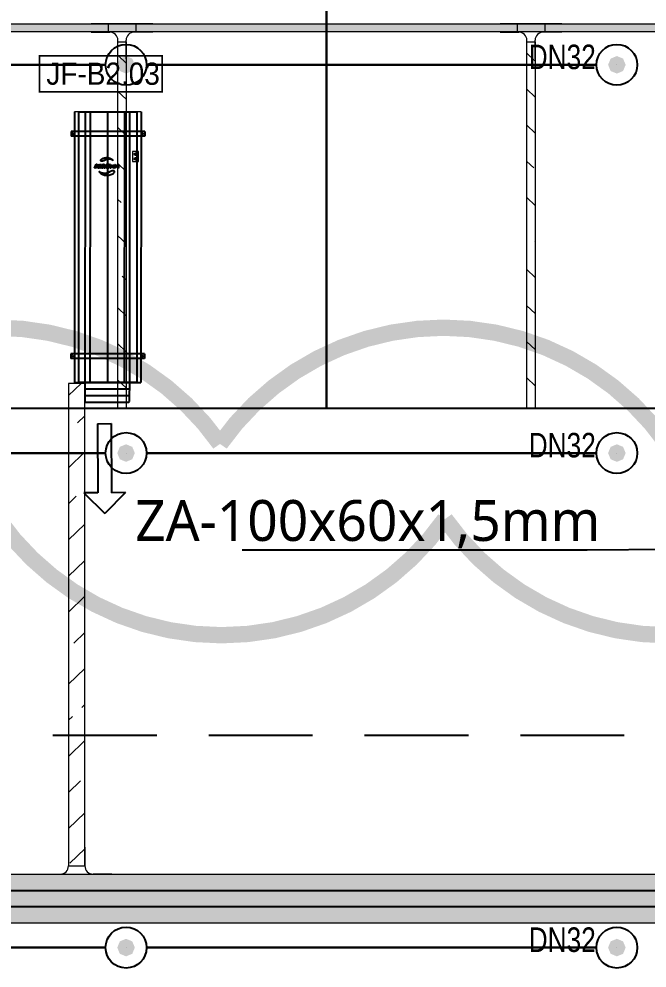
# Model space of a CAD drawing. Header units: millimetres. Extents: x -379292 to 1221486, y 92049 to 447512.
# Drawn here: x -180584 to -176746, y 268194 to 273999 of the extents above; entities that cross this region are included whole.
import ezdxf
from ezdxf import colors
from ezdxf.entities.mleader import LeaderData, LeaderLine
from ezdxf.enums import TextEntityAlignment as Align
from ezdxf.math import Vec2, Vec3

# ---------------------------------------------------------------- set-up
doc = ezdxf.new("R2010")
doc.units = ezdxf.units.MM
doc.linetypes.add('HIDDEN', pattern=[9.525, 6.35, -3.175])
for name, color, linetype in [('-M-YNGN-SPR-YUK', 7, 'Continuous'), ('-M-YNGN-ZON1-CAP-', 7, 'Continuous'), ('-M-YNGN-ZON1-SPR-', 7, 'Continuous'), ('05_SYMBOL', 2, 'Continuous'), ('202-A-Y-MahalAd', 141, 'Continuous'), ('AIR-J-U-355', 2, 'Continuous'), ('E_CT_ZA', 6, 'Continuous'), ('EYazı', 7, 'Continuous'), ('JF355', 2, 'Continuous')]:
    doc.layers.add(name, color=color, linetype=linetype)
for name, color, linetype, lineweight in [('-M-YNGN-ZON1', 5, 'SP', 30), ('Aironn-Kodlama', 7, 'Continuous', 0), ('E_CT_AYDINLATMA', 3, 'Continuous', 9), ('E_CT_KA', 4, 'Continuous', 9), ('E_CT_KIRMIZI', 1, 'Continuous', 9)]:
    doc.layers.add(name, color=color, linetype=linetype, lineweight=lineweight)
doc.styles.add('CIZGI', font='tahoma.ttf', dxfattribs={"width": 0.8, "oblique": 20})
doc.styles.add('PIPESIZE', font='hcad.shx', dxfattribs={"width": 0.8})
doc.styles.add('SPR-NOT', font='romans.shx')
doc.styles.get("Standard").update_dxf_attribs({"font": 'segoeuil.ttf'})
doc.linetypes.add('SP', pattern='A,2,-0.1,["SP",CIZGI,S=0.14,R=0.2,X=0,Y=-0.07],-0.255', length=2.355)

# ---------------------------------------------------------------- blocks, each defined once
blk = doc.blocks.new('202_Vida')
at = {"color": 0, "linetype": 'ByBlock', "ltscale": 0.2}
for points in [[(0.96, 0), (-0.96, 0)], [(0, 0.96), (0, -0.96)]]:
    blk.add_lwpolyline(points, dxfattribs=at)
at = {"color": 0, "linetype": 'ByBlock'}
for radius in [0.42, 0.23, 0.155]:
    blk.add_circle((0, 0), radius, dxfattribs=at)
blk = doc.blocks.new('202_Stoper')
at = {"color": 0, "linetype": 'ByBlock'}
for points in [[(-750, -30), (-750, -75), (-900, -75), (-900, 75), (-750, 75), (-750, 30)], [(750, -30), (750, -75), (900, -75), (900, 75), (750, 75), (750, 30)]]:
    blk.add_lwpolyline(points, dxfattribs=at)
blk.add_lwpolyline([(825, -30, 1), (825, 30), (-825, 30, 1), (-825, -30)], format="xyb", close=True, dxfattribs=at)
at = {"color": 0, "linetype": 'ByBlock', "yscale": 10, "zscale": 10, "rotation": 180}
for p, xscale in [((-877, 53), -10), ((-772, 53), 10), ((772, 53), -10), ((877, 53), 10)]:
    blk.add_blockref('202_Vida', p, dxfattribs=dict(at, xscale=xscale))
at = {"color": 0, "linetype": 'ByBlock', "yscale": 10, "zscale": 10}
for p, xscale in [((-877, -52), 10), ((-772, -52), -10), ((772, -52), 10), ((877, -52), -10)]:
    blk.add_blockref('202_Vida', p, dxfattribs=dict(at, xscale=xscale))
blk = doc.blocks.new('202_Mahalblok')
at = {"color": 0, "linetype": 'ByBlock', "flags": 128}
blk.add_lwpolyline([(0, 0), (0, 5000), (2500, 5000), (2500, 0)], close=True, dxfattribs=at)
at = {"color": 252}
blk.add_blockref('202_Stoper', (1250, 750), dxfattribs=at)
at = {"color": 0, "linetype": 'ByBlock', "ltscale": 25}
blk.add_attdef('MAHALNO', text='', height=200, dxfattribs=at).set_placement((1208.7, 1390), align=Align.BOTTOM_CENTER)
blk = doc.blocks.new('OtoParkBodrumKatMimari')
at = {"layer": '05_SYMBOL', "color": 252, "linetype": 'HIDDEN', "ltscale": 100}
blk.add_lwpolyline([(17400, 168800), (130500, 168800)], dxfattribs=at)
at = {"layer": '202-A-Y-MahalAd', "color": 8, "ltscale": 25}
ref = blk.add_blockref('202_Mahalblok', (65150, 175800), dxfattribs=dict(at, xscale=-1, rotation=180))
ref.add_attrib('MAHALNO', 'B-017', dxfattribs={"layer": '0', "color": 0, "linetype": 'ByBlock', "ltscale": 25, "height": 200}).set_placement((66358.7, 174266.6), align=Align.BOTTOM_CENTER)
ref = blk.add_blockref('202_Mahalblok', (67650, 175800), dxfattribs=dict(at, xscale=-1, rotation=180))
ref.add_attrib('MAHALNO', 'B-018', dxfattribs={"layer": '0', "color": 0, "linetype": 'ByBlock', "ltscale": 25, "height": 200}).set_placement((68858.7, 174266.6), align=Align.BOTTOM_CENTER)
blk = doc.blocks.new('SP-C-UP-12')
at = {"ltscale": 10}
blk.add_line((0, 0), (0, 0), dxfattribs=at)
at = {"color": 1, "linetype": 'Continuous'}
blk.add_circle((0, 0), 12.5, dxfattribs=at)
at = {"ltscale": 10}
for points in [[(-5.37, 0), (-3.8, 3.8), (-3.8, -3.8), (0, 5.37)], [(-3.8, -3.8), (0, 5.37), (0, -5.37), (3.8, 3.8)], [(0, -5.37), (3.8, 3.8), (3.8, -3.8), (5.37, 0)]]:
    blk.add_solid(points, dxfattribs=at)
at = {"layer": '-M-YNGN-SPR-YUK', "style": 'SPR-NOT', "width": 0.5, "flags": 9}
for tag, p in [('YUK', (0, 17.77)), ('CAP', (0, 14.42)), ('TIP', (0.2, 10.78))]:
    blk.add_attdef(tag, text='', height=2.5, dxfattribs=at).set_placement(p, align=Align.MIDDLE_CENTER)
blk = doc.blocks.new('A$C69E769C9')
at = {"layer": '-M-YNGN-ZON1', "linetype": 'SP', "ltscale": 500}
for p, q in [((5554.84, 2567.78), (5667.34, 2567.78)), ((5692.34, 2567.78), (5967.34, 2567.78)), ((5554.84, 2330.28), (5667.34, 2330.28)), ((5692.34, 2330.28), (5967.34, 2330.28)), ((5554.84, 2027.78), (5667.34, 2027.78)), ((5692.34, 2027.78), (5967.34, 2027.78))]:
    blk.add_line(p, q, dxfattribs=at)
at = {"layer": '-M-YNGN-ZON1-SPR-', "linetype": 'Continuous'}
for p in [(5679.84, 2567.78), (5979.84, 2567.78), (5679.84, 2330.28), (5979.84, 2330.28), (5679.84, 2027.78), (5979.84, 2027.78)]:
    blk.add_blockref('SP-C-UP-12', p, dxfattribs=at)
at = {"layer": '-M-YNGN-ZON1-CAP-', "ltscale": 20, "style": 'PIPESIZE', "width": 0.8}
for p in [(5946.45, 2572.62), (5946.45, 2335.12), (5946.45, 2032.62)]:
    blk.add_text('DN32', height=15, dxfattribs=at).set_placement(p, align=Align.MIDDLE_CENTER)
blk = doc.blocks.new('*U655')
h = blk.add_hatch()
h.set_pattern_fill('ANSI33', color=0, scale=50, angle=1, style=0)
h.paths.add_polyline_path([(-115024.3, 100), (-249.3, 100), (-249.3, 0), (-115024.3, 0)])
at = {"color": 0}
blk.add_lwpolyline([(-115024.3, 100), (-249.3, 100), (-249.3, 0), (-115024.3, 0)], close=True, dxfattribs=at)
at = {"ltscale": 25, "flags": 1}
for tag, p in [('YUKSEKLIK', (-228.6, -148.7)), ('KALINLIK', (-228.6, -213.3))]:
    blk.add_attdef(tag, p, '', height=50, dxfattribs=at)
blk = doc.blocks.new('*U722')
h = blk.add_hatch()
h.set_pattern_fill('ANSI33', color=0, scale=50, angle=1, style=0)
h.paths.add_polyline_path([(-115264.3, 300), (-889.1, 300), (-889.1, 0), (-115264.3, 0)])
at = {"color": 0}
blk.add_lwpolyline([(-115264.3, 300), (-889.1, 300), (-889.1, 0), (-115264.3, 0)], close=True, dxfattribs=at)
at = {"ltscale": 25, "flags": 1}
for tag, p in [('YUKSEKLIK', (-228.6, -148.7)), ('KALINLIK', (-228.6, -213.3))]:
    blk.add_attdef(tag, p, '', height=50, dxfattribs=at)
blk = doc.blocks.new('*U747')
h = blk.add_hatch()
h.set_pattern_fill('ANSI33', color=0, scale=50, angle=1, style=0)
h.paths.add_polyline_path([(-53141, 50), (110.7, 50), (110.7, 0), (-53141, 0)])
at = {"color": 0}
blk.add_lwpolyline([(-53141, 50), (110.7, 50), (110.7, 0), (-53141, 0)], close=True, dxfattribs=at)
at = {"ltscale": 25, "flags": 1}
for tag, p in [('YUKSEKLIK', (-228.6, -148.7)), ('KALINLIK', (-228.6, -213.3))]:
    blk.add_attdef(tag, p, '', height=50, dxfattribs=at)
blk = doc.blocks.new('_DOT')
at = {"color": 0, "linetype": 'ByBlock'}
blk.add_line((-0.5, 0), (-1, 0), dxfattribs=at)
at = {"color": 0, "linetype": 'ByBlock', "const_width": 0.5}
blk.add_lwpolyline([(-0.25, 0, 1), (0.25, 0, 1)], format="xyb", close=True, dxfattribs=at)
blk = doc.blocks.new('*U1002')
h = blk.add_hatch()
h.set_pattern_fill('ANSI33', color=0, scale=50, angle=1, style=0)
h.paths.add_polyline_path([(-5609, 100), (-2657.3, 100), (-2657.3, 0), (-5609, 0)])
at = {"color": 0}
blk.add_lwpolyline([(-5609, 100), (-2657.3, 100), (-2657.3, 0), (-5609, 0)], close=True, dxfattribs=at)
at = {"ltscale": 25, "flags": 1}
for tag, p in [('YUKSEKLIK', (-228.6, -148.7)), ('KALINLIK', (-228.6, -213.3))]:
    blk.add_attdef(tag, p, '', height=50, dxfattribs=at)
blk = doc.blocks.new('*U515')
at = {"color": 0}
for p, q in [((-164, 164), (-50, 164)), ((-50, 164), (-50, 167)), ((-50, 167), (150, 167)), ((150, 167), (150, 164)), ((264, 164), (150, 164)), ((0, 0), (0, 114)), ((100, 114), (0, 114)), ((100, 0), (100, 114))]:
    blk.add_line(p, q, dxfattribs=at)
for centre, start, end in [((-50, 114), 0, 90), ((150, 114), 90, 180)]:
    blk.add_arc(centre, 50, start, end, dxfattribs=at)
blk = doc.blocks.new('*U561')
h = blk.add_hatch()
h.set_pattern_fill('ANSI33', color=0, scale=50, angle=1, style=0)
h.paths.add_polyline_path([(-2601.3, 50), (-361.2, 50), (-361.2, 0), (-2601.3, 0)])
at = {"color": 0}
blk.add_lwpolyline([(-2601.3, 50), (-361.2, 50), (-361.2, 0), (-2601.3, 0)], close=True, dxfattribs=at)
at = {"ltscale": 25, "flags": 1}
for tag, p in [('YUKSEKLIK', (-228.6, -148.7)), ('KALINLIK', (-228.6, -213.3))]:
    blk.add_attdef(tag, p, '', height=50, dxfattribs=at)
blk = doc.blocks.new('*U127')
at = {"color": 0}
for p, q in [((214, 214), (-164, 214)), ((-60, 214), (-60, 164)), ((0, 214), (214, 214)), ((110, 214), (110, 164)), ((-164, 164), (-50, 164)), ((214, 164), (100, 164)), ((0, 0), (0, 114)), ((0, 104), (50, 104)), ((50, 0), (50, 114))]:
    blk.add_line(p, q, dxfattribs=at)
for centre, start, end in [((-50, 114), 0, 90), ((100, 114), 90, 180)]:
    blk.add_arc(centre, 50, start, end, dxfattribs=at)
blk = doc.blocks.new('*U562')
h = blk.add_hatch()
h.set_pattern_fill('ANSI33', color=0, scale=50, angle=1, style=0)
h.paths.add_polyline_path([(-2601.3, 50), (-361.2, 50), (-361.2, 0), (-2601.3, 0)])
at = {"color": 0}
blk.add_lwpolyline([(-2601.3, 50), (-361.2, 50), (-361.2, 0), (-2601.3, 0)], close=True, dxfattribs=at)
at = {"ltscale": 25, "flags": 1}
for tag, p in [('YUKSEKLIK', (-228.6, -148.7)), ('KALINLIK', (-228.6, -213.3))]:
    blk.add_attdef(tag, p, '', height=50, dxfattribs=at)
blk = doc.blocks.new('ju355')
at = {"layer": 'AIR-J-U-355', "color": 2, "linetype": 'Continuous'}
for p, q in [((82.74, 20.07), (-82.86, 20.07)), ((-82.86, 20.07), (-82.86, -20.52)), ((-68.05, -18.28), (-68.04, 22.31)), ((-68.05, -22.74), (-68.04, 22.31)), ((-65.31, 22.31), (-68.04, 22.31)), ((-65.31, 22.31), (-68.04, 22.31)), ((-65.33, -22.74), (-65.31, 22.31)), ((67.97, -22.8), (67.99, 22.25)), ((70.71, 22.25), (67.99, 22.25)), ((70.69, -22.8), (70.71, 22.25)), ((-94.86, 12.71), (-94.87, -12.51)), ((-94.84, 12.93), (-94.86, 12.82)), ((-94.86, 12.82), (-94.86, 12.71)), ((-94.82, 13.03), (-94.84, 12.93)), ((-94.79, 13.13), (-94.82, 13.03)), ((-94.76, 13.23), (-94.79, 13.13)), ((-94.71, 13.32), (-94.76, 13.23)), ((-94.66, 13.41), (-94.71, 13.32)), ((-94.6, 13.48), (-94.66, 13.41)), ((-94.53, 13.56), (-94.6, 13.48)), ((-94.46, 13.62), (-94.53, 13.56)), ((-94.39, 13.67), (-94.46, 13.62)), ((-94.31, 13.72), (-94.39, 13.67)), ((-94.23, 13.76), (-94.31, 13.72)), ((-94.14, 13.78), (-94.23, 13.76)), ((-94.05, 13.8), (-94.14, 13.78)), ((-93.97, 13.8), (-94.05, 13.8)), ((-92.63, 13.8), (-93.97, 13.8)), ((-92.63, 13.8), (-93.97, 13.8)), ((-92.63, 13.8), (-93.97, 13.8)), ((-92.6, 13.8), (-93.93, 13.8)), ((-92.6, 13.8), (-93.93, 13.8)), ((-92.6, 13.8), (-93.93, 13.8)), ((-82.86, 13.79), (-92.6, 13.8)), ((-90.91, -13.6), (-90.9, 13.8)), ((-90.91, -13.6), (-90.9, 13.8)), ((-90.91, -13.6), (-90.9, 13.8)), ((-86.85, -13.61), (-86.83, 13.87)), ((82.73, 13.62), (-82.73, 13.79)), ((-82.73, 10.49), (82.87, 10.32)), ((48.36, 7.19), (48.38, 7.93)), ((48.77, 7.02), (48.36, 7.19)), ((50.71, 6.17), (48.37, 5.16)), ((48.37, 5.91), (48.77, 6.08)), ((48.37, 5.16), (48.37, 5.91)), ((48.38, 7.93), (50.71, 6.93)), ((48.77, 6.08), (48.77, 7.02)), ((49.25, 6.85), (49.94, 6.55)), ((49.25, 6.26), (49.25, 6.85)), ((49.94, 6.55), (49.25, 6.26)), ((50.71, 6.93), (50.71, 6.17)), ((82.73, -0.03), (-82.73, 0.03)), ((48.35, 4.19), (48.36, 4.88)), ((50.69, 4.18), (48.35, 4.19)), ((48.35, 3.58), (50.68, 3.59)), ((48.35, 2.87), (48.35, 3.58)), ((48.35, 2.23), (49.27, 2.88)), ((49.27, 2.88), (48.35, 2.87)), ((48.36, 1.42), (48.35, 2.23)), ((48.36, 4.88), (50.7, 4.87)), ((49.32, 2.22), (48.36, 1.42)), ((49.65, 2.63), (49.65, 2.9)), ((49.65, 2.9), (50.23, 2.9)), ((49.88, 1.63), (49.87, 1.63)), ((50.23, 2.9), (50.2, 2.6)), ((50.68, 3.59), (50.69, 2.3)), ((50.7, 4.87), (50.69, 4.18)), ((48.34, -1.68), (50.69, -1.71)), ((48.34, -2.08), (48.34, -1.68)), ((49.99, -2.1), (48.34, -2.08)), ((48.34, -4.82), (48.35, -4.42)), ((50, -4.84), (48.34, -4.82)), ((48.35, -4.42), (50.69, -4.45)), ((48.37, -4), (48.38, -3.75)), ((50.66, -4.03), (48.37, -4)), ((48.38, -3.75), (49.99, -2.1)), ((48.38, -6.49), (50, -4.84)), ((50.68, -1.95), (49.03, -3.64)), ((49.03, -3.64), (50.66, -3.66)), ((50.69, -4.68), (49.03, -6.38)), ((50.69, -1.71), (50.68, -1.95)), ((50.69, -4.45), (50.69, -4.68)), ((50.81, -1.39), (50.8, -1.76)), ((82.86, -10.44), (-82.73, -10.33)), ((48.38, -6.74), (48.38, -6.49)), ((50.66, -6.77), (48.38, -6.74)), ((49.03, -6.38), (50.66, -6.4)), ((50.66, -6.4), (50.66, -6.77)), ((-94.87, -12.51), (-94.87, -12.62)), ((-94.87, -12.62), (-94.85, -12.72)), ((-94.85, -12.72), (-94.83, -12.83)), ((-94.83, -12.83), (-94.8, -12.93)), ((-94.8, -12.93), (-94.77, -13.03)), ((-94.77, -13.03), (-94.72, -13.12)), ((-94.72, -13.12), (-94.67, -13.2)), ((-94.67, -13.2), (-94.61, -13.28)), ((-94.61, -13.28), (-94.54, -13.35)), ((-94.54, -13.35), (-94.47, -13.42)), ((-94.47, -13.42), (-94.4, -13.47)), ((-94.4, -13.47), (-94.32, -13.52)), ((-94.32, -13.52), (-94.24, -13.56)), ((-94.24, -13.56), (-94.15, -13.58)), ((-94.15, -13.58), (-94.07, -13.6)), ((-94.07, -13.6), (-93.98, -13.6)), ((-93.98, -13.6), (-92.64, -13.6)), ((-93.98, -13.6), (-92.64, -13.6)), ((-93.98, -13.6), (-92.64, -13.6)), ((-93.95, -13.6), (-92.61, -13.6)), ((-93.95, -13.6), (-92.61, -13.6)), ((-93.95, -13.6), (-92.61, -13.6)), ((-92.61, -13.6), (-82.87, -13.61)), ((-82.61, -13.64), (82.72, -13.71)), ((82.74, -20.57), (-82.86, -20.52)), ((-65.33, -22.74), (-68.05, -22.74)), ((70.69, -22.8), (67.97, -22.8))]:
    blk.add_line(p, q, dxfattribs=at)
at = {"layer": 'AIR-J-U-355', "color": 2, "lineweight": 13, "ltscale": 0.005}
for p, q in [((82.73, -20.57), (82.74, 20.07)), ((58.53, -15.31), (52.44, -15.31)), ((52.44, -15.31), (52.44, -18.93)), ((58.53, -18.93), (58.53, -15.31)), ((52.44, -18.93), (58.53, -18.93))]:
    blk.add_line(p, q, dxfattribs=at)
at = {"layer": 'AIR-J-U-355', "color": 2}
for p, q in [((-150.24, 14.31), (-162.86, 1.58)), ((-150.21, 5.86), (-150.24, 14.31)), ((-107.97, 6.05), (-150.21, 5.86)), ((-107.97, 6.05), (-107.94, -2.39)), ((-150.13, -11.03), (-162.86, 1.58)), ((-107.94, -2.39), (-150.17, -2.58)), ((-150.13, -11.03), (-150.17, -2.58))]:
    blk.add_line(p, q, dxfattribs=at)
at = {"layer": 'AIR-J-U-355', "color": 2, "linetype": 'Continuous'}
for centre, radius in [((-66.68, 21.31), 0.354), ((-66.68, 21.31), 0.354), ((69.35, 21.24), 0.354), ((54.01, -17.13), 0.599), ((54.01, -17.13), 0.599), ((56.96, -17.13), 0.599), ((56.96, -17.13), 0.599), ((-66.69, -21.61), 0.354), ((-66.69, -21.61), 0.354), ((69.33, -21.67), 0.354), ((69.33, -21.67), 0.354)]:
    blk.add_circle(centre, radius, dxfattribs=at)
for centre, radius, start, end in [((49.96, 2.27), 0.645, 184.06361, 262.32592), ((49.93, 2.61), 0.274, 177.3972, 357.3972), ((49.97, 2.34), 0.72, 262.32592, 356.70667)]:
    blk.add_arc(centre, radius, start, end, dxfattribs=at)
at = {"layer": 'AIR-J-U-355', "color": 2, "linetype": 'Continuous', "extrusion": (0, 0, -1)}
for major_axis, ratio in [((-0.01, -1.36), 0.908445), ((0.006, 0.985), 0.934933)]:
    blk.add_ellipse((49.55, -0.11), major_axis=major_axis, ratio=ratio, dxfattribs=at)
at = {"layer": 'AIR-J-U-355', "color": 2, "linetype": 'Continuous'}
for points, knots in [([(46.11, 4.99), (46.12, 4.99), (46.13, 5), (46.15, 5), (46.15, 5), (46.16, 4.99), (46.16, 4.99), (46.17, 4.99), (46.17, 4.98), (46.17, 4.97), (46.16, 4.95), (46.15, 4.91), (46.08, 4.78), (45.93, 4.56), (45.74, 4.28), (45.58, 4.04), (45.4, 3.68), (45.26, 3.14), (45.11, 2.43), (45.02, 1.65), (45.13, 0.83), (45.39, -0.07), (45.8, -1.01), (46.23, -1.77), (46.48, -2.38), (46.62, -2.79), (46.74, -3.2), (46.79, -3.61), (46.72, -3.97), (46.53, -4.26), (46.19, -4.34), (45.8, -4.28), (45.43, -4.02), (45.11, -3.65), (44.72, -3.05), (44.33, -2.14), (44.04, -0.92), (43.96, 0.25), (44.05, 1.27), (44.24, 2.12), (44.51, 2.9), (44.87, 3.6), (45.25, 4.19), (45.62, 4.61), (45.88, 4.83), (46.02, 4.93), (46.08, 4.97), (46.11, 4.99)], [0, 0, 0, 0, 0.001347, 0.00172, 0.002023, 0.002244, 0.002452, 0.002667, 0.002909, 0.00347, 0.004196, 0.005682, 0.009311, 0.025522, 0.043378, 0.057014, 0.067583, 0.10026, 0.136315, 0.170769, 0.211631, 0.252886, 0.304984, 0.357144, 0.377587, 0.398124, 0.41882, 0.439365, 0.455344, 0.470785, 0.486346, 0.502438, 0.525763, 0.549141, 0.572313, 0.626971, 0.689072, 0.751245, 0.792637, 0.834146, 0.875615, 0.910287, 0.945553, 0.97619, 0.989254, 0.994701, 1, 1, 1, 1]), ([(53.1, -3.49), (53.25, -3.25), (53.54, -2.77), (53.81, -1.96), (53.95, -1.12), (53.92, -0.27), (53.68, 0.58), (53.32, 1.4), (52.96, 2.08), (52.73, 2.63), (52.61, 3.01), (52.53, 3.34), (52.54, 3.53), (52.54, 3.61)], [0, 0, 0, 0, 0.112581, 0.224936, 0.337491, 0.449603, 0.562299, 0.686336, 0.807829, 0.865935, 0.925918, 0.967783, 1, 1, 1, 1]), ([(52.54, 3.61), (52.55, 3.66), (52.57, 3.77), (52.7, 3.92), (52.91, 4.03), (53.16, 4.06), (53.45, 3.97), (53.74, 3.72), (54.02, 3.37), (54.31, 2.86), (54.58, 2.17), (54.77, 1.3), (54.81, 0.41), (54.77, -0.51), (54.56, -1.45), (54.2, -2.21), (53.86, -2.79), (53.54, -3.21), (53.25, -3.4), (53.1, -3.49)], [0, 0, 0, 0, 0.0168256, 0.0323617, 0.0637267, 0.0873303, 0.1103993, 0.1581358, 0.2050378, 0.2514942, 0.3451779, 0.4385235, 0.532065, 0.625912, 0.7301372, 0.8352318, 0.8905608, 0.9450754, 1, 1, 1, 1])]:
    blk.add_open_spline(points, degree=3, knots=knots, dxfattribs=at)
blk = doc.blocks.new('DZFDGHFÜ')
at = {"layer": 'JF355'}
blk.add_lwpolyline([(24084.36, 6568.29), (24119.86, 6568.29), (24119.86, 6402.69), (24084.36, 6402.69), (24084.36, 6568.29)], dxfattribs=at)
at = {"layer": 'AIR-J-U-355', "rotation": 270}
blk.add_blockref('ju355', (24102.36, 6485.57), dxfattribs=at)

msp = doc.modelspace()

# ---------------------------------------------------------------- block references
at = {"color": 8}
msp.add_blockref('OtoParkBodrumKatMimari', (-246354.8, 100818.8), dxfattribs=at)

# ---------------------------------------------------------------- next in the draw order: linework, layer by layer
at = {"color": 30, "const_width": 100}
for points in [[(-228529.4, 271399.6, -0.520567), (-225797.5, 271399.6, -0.520567), (-223065.6, 271399.6, -0.520567), (-220333.7, 271399.6, -0.520567), (-217601.9, 271399.6, -0.520567), (-214870, 271399.6, -0.520567), (-212138.1, 271399.6, -0.520567), (-209406.2, 271399.6, -0.520567), (-206674.3, 271399.6, -0.520567), (-203942.4, 271399.6, -0.520567), (-201210.5, 271399.6, -0.520567), (-198478.6, 271399.6, -0.520567), (-195746.7, 271399.6, -0.520567), (-193014.8, 271399.6, -0.520567), (-190282.9, 271399.6, -0.520567), (-187551, 271399.6, -0.520567), (-184819.1, 271399.6, -0.520567), (-182087.3, 271399.6, -0.520567), (-179355.4, 271399.6, -0.520567), (-176623.5, 271399.6, -0.520567), (-173891.6, 271399.6, -0.520567)], [(-172516.4, 270940.5, -0.520567), (-175248.3, 270940.5, -0.520567), (-177980.2, 270940.5, -0.520567), (-180712.1, 270940.5, -0.520567), (-183444, 270940.5, -0.520567), (-186175.8, 270940.5, -0.520567), (-188907.7, 270940.5, -0.520567), (-191639.6, 270940.5, -0.520567), (-194371.5, 270940.5, -0.520567), (-197103.4, 270940.5, -0.520567), (-199835.3, 270940.5, -0.520567), (-202567.2, 270940.5, -0.520567), (-205299.1, 270940.5, -0.520567), (-208031, 270940.5, -0.520567), (-210762.9, 270940.5, -0.520567), (-213494.8, 270940.5, -0.520567), (-216226.7, 270940.5, -0.520567), (-218958.6, 270940.5, -0.520567), (-221690.4, 270940.5, -0.520567), (-224422.3, 270940.5, -0.520567), (-227154.2, 270940.5, -0.520567)]]:
    msp.add_lwpolyline(points, format="xyb", dxfattribs=at)
at = {"layer": 'Aironn-Kodlama', "color": 7, "const_width": 10}
msp.add_lwpolyline([(-180458.9, 273774), (-180458.9, 273554), (-179708.9, 273554), (-179708.9, 273774)], close=True, dxfattribs=at)

# ---------------------------------------------------------------- next in the draw order: block references
at = {"layer": '-M-YNGN-ZON1', "ltscale": 25, "xscale": 10, "yscale": 10, "zscale": 10}
msp.add_blockref('A$C69E769C9', (-236728.2, 248041), dxfattribs=at)
at = {"layer": 'AIR-J-U-355', "xscale": 10, "yscale": 10, "zscale": 10, "rotation": 180}
msp.add_blockref('DZFDGHFÜ', (60979.8, 337458.8), dxfattribs=at)
at = {"layer": 'E_CT_AYDINLATMA', "color": 140, "xscale": -1, "rotation": 270}
msp.add_blockref('*U1002', (-180281.6, 274427.3), dxfattribs=at)
at = {"layer": 'E_CT_AYDINLATMA', "color": 2, "rotation": 180}
msp.add_blockref('*U515', (-180181.6, 268932.2), dxfattribs=at)
at = {"layer": 'E_CT_KA', "rotation": 180}
msp.add_blockref('*U722', (-230494.1, 268768.8), dxfattribs=at)
at = {"layer": 'E_CT_KIRMIZI', "color": 1}
for name, p, rotation in [('*U747', (-229694.1, 273969.8), 180), ('*U561', (-179929.8, 274220.1), 89.99999999999999), ('*U562', (-177429.8, 274220.1), 89.99999999999999)]:
    msp.add_blockref(name, p, dxfattribs=dict(at, rotation=rotation))
at = {"layer": 'E_CT_KIRMIZI', "color": 2}
for p in [(-179979.8, 273754.9), (-177479.8, 273754.9)]:
    msp.add_blockref('*U127', p, dxfattribs=at)
at = {"layer": 'E_CT_ZA', "color": 112, "rotation": 180}
msp.add_blockref('*U655', (-230054.1, 268668.8), dxfattribs=at)

# ---------------------------------------------------------------- next in the draw order: texts
at = {"layer": 'Aironn-Kodlama', "color": 3, "insert": (-180416.8, 273732.8), "char_height": 136, "width": 710.456, "attachment_point": 1, "rotation": 359.96186}
msp.add_mtext('{\\fArial|b0|i0|c0|p18;\\W0.9;\\C7;JF-B\\fArial|b0|i0|c162|p18;2\\fArial|b0|i0|c0|p18;.0\\fArial|b0|i0|c162|p18;3}', dxfattribs=at)

# ---------------------------------------------------------------- next in the draw order: leaders
at = {"layer": 'EYazı', "color": 7}
ml = msp.add_multileader_mtext('Standard', dxfattribs=at)
ml.set_content('ZA-100x60x1,5mm', color=7)
ml.set_leader_properties(color=1)
ml.set_arrow_properties(name='DOT')
ml.build(insert=Vec2(0, 0))
ml.multileader.update_dxf_attribs({"text_left_attachment_type": 6, "text_right_attachment_type": 6, "dogleg_length": 50, "arrow_head_size": 62.5})
ctx = ml.context
ctx.base_point, ctx.char_height, ctx.arrow_head_size, ctx.landing_gap_size, ctx.plane_origin = Vec3(-179899.1, 270749.5), 250, 62.5, 25, Vec3(-177706.9, 270705.8)
ctx.left_attachment, ctx.right_attachment = 6, 6
notes = []
notes.append((ctx, [(0, (1, 1, 0), (-177112.1, 270749.5), (-1, 0), 62.5, [(0, [(-176254.8, 270756.2)], 0, [])])]))
ctx.mtext.insert, ctx.mtext.width, ctx.mtext.defined_height, ctx.mtext.line_spacing_style, ctx.mtext.flow_direction = Vec3(-179874.1, 271056.2), 2000, 439.9, 2, 5
for ctx, leaders in notes:
    for number, flags, end, landing, length, lines in leaders:
        leader = LeaderData()
        leader.index, (leader.has_last_leader_line, leader.has_dogleg_vector, leader.attachment_direction) = number, flags
        leader.last_leader_point, leader.dogleg_vector, leader.dogleg_length = Vec3(end), Vec3(landing), length
        for number, points, colour, breaks in lines:
            line = LeaderLine()
            line.index, line.vertices, line.color, line.breaks = number, Vec3.list(points), colors.encode_raw_color(colour), breaks
            leader.lines.append(line)
        ctx.leaders.append(leader)

doc.saveas('drawing.dxf')
